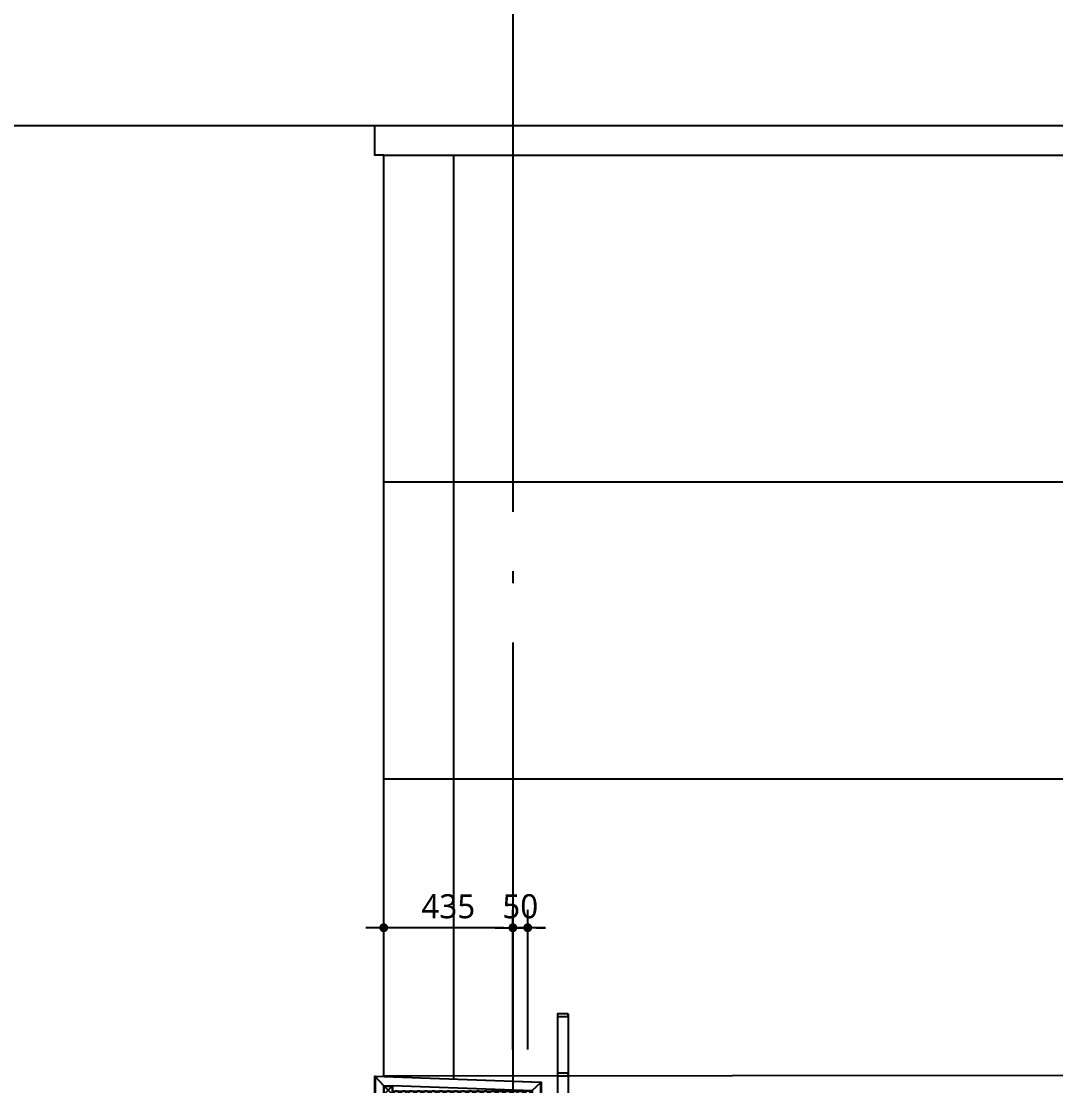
# Model space of a CAD drawing. Header units: millimetres. Extents: x 0 to 672800, y 0 to 118800.
# Drawn here: x 587683 to 591168, y 37511 to 41095 of the extents above; entities that cross this region are included whole.
import ezdxf

# ---------------------------------------------------------------- set-up
doc = ezdxf.new("R2010")
doc.units = ezdxf.units.MM
doc.header["$LTSCALE"] = 200
doc.linetypes.add('CEN-GAUN', pattern=[32.2, 30, -1, 0.2, -1])
doc.linetypes.add('XR-A-SECTION$0$CEN-OC', pattern=[10, 9.25, -0.25, 0.25, -0.25])
doc.layers.get('DEFPOINTS').update_dxf_attribs({"color": 137})
for name, color, linetype in [('CEN', 1, 'CEN-GAUN'), ('CTR', 1, 'XR-A-SECTION$0$CEN-OC'), ('ELE', 7, 'Continuous'), ('ELE-4', 4, 'Continuous'), ('ELE-6', 6, 'Continuous'), ('ELE-8', 8, 'Continuous'), ('HAT', 8, 'Continuous'), ('Insul', 252, 'Continuous'), ('JD_04', 4, 'Continuous'), ('JD_08', 8, 'Continuous'), ('PANEL', 6, 'Continuous'), ('S-253', 252, 'Continuous'), ('STL', 4, 'Continuous')]:
    doc.layers.add(name, color=color, linetype=linetype)
doc.layers.add('check', color=61, linetype='Continuous', plot=False)
doc.styles.add('$0$스타일1', font='malgun.ttf')
doc.dimstyles.new('CJA', dxfattribs={"dimscale": 300, "dimtxt": 2.7, "dimasz": 1, "dimexe": 2, "dimexo": 3, "dimgap": 1, "dimtad": 1, "dimdec": 0, "dimzin": 1, "dimdsep": 46, "dimlunit": 6, "dimtxsty": '$0$스타일1', "dimblk": 'CJDOT', "dimcen": 0.09, "dimdle": 1, "dimclrd": 256, "dimclre": 256, "dimclrt": 3, "dimadec": 0, "dimazin": 0, "dimtfac": 1, "dimtdec": 0, "dimtix": 1, "dimtmove": 2, "dimatfit": 3, "dimldrblk": 'CJDOT', "dimfxl": 1, "dimtolj": 1, "dimtzin": 1, "dimarcsym": 0})

# ---------------------------------------------------------------- blocks, each defined once
blk = doc.blocks.new('R-HAND1')
at = {"layer": 'JD_04'}
blk.add_line((-156, 368), (-150, 368), dxfattribs=at)
for points in [[(-156, 308), (-150, 308), (-150, 368)], [(-156, 368), (-156, 368), (-156, 308)]]:
    blk.add_lwpolyline(points, dxfattribs=at)
at = {"layer": 'JD_08'}
for p, q in [((-156, 355.9), (-150, 361.9)), ((-156, 352.6), (-150, 358.6)), ((-156, 321), (-150, 327)), ((-156, 317.6), (-150, 323.6))]:
    blk.add_line(p, q, dxfattribs=at)
at = {"layer": 'STL', "color": 8}
for p, q in [((-336, 710), (-336, 320)), ((-300, 710), (-300, 356)), ((-300, 356), (-156, 356)), ((-336, 320), (-156, 320))]:
    blk.add_line(p, q, dxfattribs=at)
for points in [[(-336, 710), (-300, 710), (-300, 701), (-336, 701)], [(-336, 510), (-300, 510), (-300, 501), (-336, 501)]]:
    blk.add_lwpolyline(points, close=True, dxfattribs=at)
blk = doc.blocks.new('CJDOT')
blk.add_line((-2, 0), (2, 0))
at = {"const_width": 0.5}
blk.add_lwpolyline([(-0.25, 0, 1), (0.25, 0, 1)], format="xyb", close=True, dxfattribs=at)
blk = doc.blocks.new('*D398')
at = {"layer": 'check', "lineweight": -2, "transparency": 16777216}
for p, q in [((588904.1, 37633.6), (588904.1, 38103.3)), ((589339.1, 37633.6), (589339.1, 38103.3)), ((589309.1, 38043.3), (588934.1, 38043.3))]:
    blk.add_line(p, q, dxfattribs=at)
at = {"layer": 'DEFPOINTS', "color": 0, "transparency": 16777216}
for p in [(588904.1, 38043.3), (588904.1, 37543.6), (589339.1, 37543.6)]:
    blk.add_point(p, dxfattribs=at)
at = {"layer": 'check', "lineweight": -2, "transparency": 16777216, "xscale": 30, "yscale": 30, "zscale": 30, "rotation": 180}
blk.add_blockref('CJDOT', (588904.1, 38043.3), dxfattribs=at)
at = {"layer": 'check', "lineweight": -2, "transparency": 16777216, "xscale": 30, "yscale": 30, "zscale": 30}
blk.add_blockref('CJDOT', (589339.1, 38043.3), dxfattribs=at)
at = {"layer": 'check', "transparency": 16777216, "insert": (589121.6, 38115.1), "char_height": 81, "attachment_point": 5, "style": '$0$스타일1'}
blk.add_mtext('\\A1;435', dxfattribs=at)
blk = doc.blocks.new('*D399')
at = {"layer": 'check', "lineweight": -2, "transparency": 16777216}
for p, q in [((589339.1, 37633.6), (589339.1, 38103.3)), ((589389.1, 37633.6), (589389.1, 38103.3)), ((589309.1, 38043.3), (589279.1, 38043.3)), ((589389.1, 38043.3), (589339.1, 38043.3)), ((589419.1, 38043.3), (589449.1, 38043.3))]:
    blk.add_line(p, q, dxfattribs=at)
at = {"layer": 'DEFPOINTS', "color": 0, "transparency": 16777216}
for p in [(589339.1, 38043.3), (589339.1, 37543.6), (589389.1, 37543.6)]:
    blk.add_point(p, dxfattribs=at)
at = {"layer": 'check', "lineweight": -2, "transparency": 16777216, "xscale": 30, "yscale": 30, "zscale": 30}
blk.add_blockref('CJDOT', (589339.1, 38043.3), dxfattribs=at)
at = {"layer": 'check', "lineweight": -2, "transparency": 16777216, "xscale": 30, "yscale": 30, "zscale": 30, "rotation": 180}
blk.add_blockref('CJDOT', (589389.1, 38043.3), dxfattribs=at)
at = {"layer": 'check', "transparency": 16777216, "insert": (589364.1, 38115.1), "char_height": 81, "attachment_point": 5, "style": '$0$스타일1'}
blk.add_mtext('\\A1;50', dxfattribs=at)
blk = doc.blocks.new('STL_30x30')
at = {"layer": 'CTR'}
for p, q in [((1.6, 28.4), (28.4, 1.6)), ((28.4, 28.4), (1.6, 1.6))]:
    blk.add_line(p, q, dxfattribs=at)
at = {"layer": 'ELE-4'}
for points in [[(0, 0), (30, 0), (30, 30), (0, 30)], [(1.6, 1.6), (28.4, 1.6), (28.4, 28.4), (1.6, 28.4)]]:
    blk.add_lwpolyline(points, close=True, dxfattribs=at)
blk = doc.blocks.new('CAP-485X100')
at = {"layer": 'ELE-6'}
blk.add_lwpolyline([(-500, -100), (-60, -100), (-60, -50), (-500, -50)], close=True, dxfattribs=at)
at = {"layer": 'ELE-8'}
for p, q in [((-530, -47.9), (-558.8, -21.1)), ((-500, -47.9), (-60, -32.2)), ((-60, -50), (-60, -32.2)), ((-30, -32.2), (-1.2, -1.3)), ((-30, -96), (-30, -32.2)), ((-530, -98.8), (-530, -48.9)), ((-530, -78.9), (-59.5, -62.2)), ((-500, -50), (-500, -47.9))]:
    blk.add_line(p, q, dxfattribs=at)
at = {"layer": 'Insul'}
blk.add_lwpolyline([(-485, -100, 0.524856), (-475.7, -86.5), (-481.9, -63.6, -1.449198), (-463.2, -63.6), (-469.4, -86.5, 0.524856), (-460, -100, 0.524856), (-450.7, -86.5), (-456.9, -63.6, -1.449198), (-438.2, -63.6), (-444.4, -86.5, 0.524856), (-435, -100, 0.524856), (-425.7, -86.5), (-431.9, -63.6, -1.449198), (-413.2, -63.6), (-419.4, -86.5, 0.524856), (-410, -100, 0.524856), (-400.7, -86.5), (-406.9, -63.6, -1.449198), (-388.2, -63.6), (-394.4, -86.5, 0.524856), (-385, -100, 0.524856), (-375.7, -86.5), (-381.9, -63.6, -1.449198), (-363.2, -63.6), (-369.4, -86.5, 0.524856), (-360, -100, 0.524856), (-350.7, -86.5), (-356.9, -63.6, -1.449198), (-338.2, -63.6), (-344.4, -86.5, 0.524856), (-335, -100, 0.524856), (-325.7, -86.5), (-331.9, -63.6, -1.449198), (-313.2, -63.6), (-319.4, -86.5, 0.524856), (-310, -100, 0.524856), (-300.7, -86.5), (-306.9, -63.6, -1.449198), (-288.2, -63.6), (-294.4, -86.5, 0.524856), (-285, -100, 0.524856), (-275.7, -86.5), (-281.9, -63.6, -1.449198), (-263.2, -63.6), (-269.4, -86.5, 0.524856), (-260, -100, 0.524856), (-250.7, -86.5), (-256.9, -63.6, -1.449198), (-238.2, -63.6), (-244.4, -86.5, 0.524856), (-235, -100, 0.524856), (-225.7, -86.5), (-231.9, -63.6, -1.449198), (-213.2, -63.6), (-219.4, -86.5, 0.524856), (-210, -100, 0.524856), (-200.7, -86.5), (-206.9, -63.6, -1.449198), (-188.2, -63.6), (-194.4, -86.5, 0.524856), (-185, -100, 0.524856), (-175.7, -86.5), (-181.9, -63.6, -1.449198), (-163.2, -63.6), (-169.4, -86.5, 0.524856), (-160, -100, 0.524856), (-150.7, -86.5), (-156.9, -63.6, -1.449198), (-138.2, -63.6), (-144.4, -86.5, 0.524856), (-135, -100, 0.524856), (-125.7, -86.5), (-131.9, -63.6, -1.449198), (-113.2, -63.6), (-119.4, -86.5, 0.524856), (-110, -100, 0.524856), (-100.7, -86.5), (-106.9, -63.6, -1.449198), (-88.2, -63.6), (-94.4, -86.5, 0.524856), (-85, -100, 0.524856), (-75.7, -86.5), (-81.9, -63.6, -1.449198), (-63.2, -63.6), (-69.4, -86.5, 0.524856), (-60, -100, 0.00003), (-60, -100, 0.00003)], format="xyb", dxfattribs=at)
at = {"layer": 'STL'}
blk.add_lwpolyline([(-529.1, -145.6), (-515, -125), (-515, -98.8), (-558.8, -98.8), (-558.8, -21.1), (-1.2, -1.3), (-1.2, -98.8), (-30, -96), (-30, -117.2), (-28.8, -117.2), (-28.8, -97.2), (0, -100), (0, 0), (-560, -20), (-560, -100), (-516.2, -100), (-516.2, -124.6), (-530.1, -144.9), (-529.1, -145.6)], dxfattribs=at)
at = {"layer": 'S-253'}
for p in [(-60, -62.2), (-530, -77.9)]:
    blk.add_blockref('STL_30x30', p, dxfattribs=at)

msp = doc.modelspace()

# ---------------------------------------------------------------- linework, layer by layer
at = {"layer": 'CEN'}
for p, q in [((589339.1, 45443.6), (589339.1, 20890.3)), ((578201.5, 40743.6), (605801.1, 40743.6))]:
    msp.add_line(p, q, dxfattribs=at)
at = {"layer": 'ELE'}
msp.add_line((588904.1, 40643.6), (597929.7, 40643.6), dxfattribs=at)
msp.add_lwpolyline([(588904.1, 37542.7), (588904.1, 40643.6), (588874.1, 40643.6), (588874.1, 40743.6), (597929.7, 40743.6), (597929.7, 40643.6), (597899.1, 40643.6), (597909.1, 37043.6)], dxfattribs=at)
at = {"layer": 'HAT'}
for p, q in [((589139.1, 40643.6), (589139.1, 37532.8)), ((597899.1, 39543.6), (588904.1, 39543.6)), ((597904.9, 38543.7), (588904.1, 38543.6)), ((595454.1, 37548.5), (588904.1, 37543.6))]:
    msp.add_line(p, q, dxfattribs=at)

# ---------------------------------------------------------------- block references
at = {"xscale": -1}
msp.add_blockref('R-HAND1', (589189.1, 37043.6), dxfattribs=at)
at = {"layer": 'PANEL', "xscale": -1}
msp.add_blockref('CAP-485X100', (588874.1, 37543.6), dxfattribs=at)

# ---------------------------------------------------------------- dimensions: what is measured, and where the dimension line sits
at = {"layer": 'check'}
for base, p1, p2, picture, middle in [((588904.1, 38043.3), (589339.1, 37543.6), (588904.1, 37543.6), '*D398', (589121.6, 38115.1)), ((589339.1, 38043.3), (589389.1, 37543.6), (589339.1, 37543.6), '*D399', (589364.1, 38115.1))]:
    dim = msp.add_linear_dim(base=base, p1=p1, p2=p2, dimstyle='CJA', override={"dimscale": 30, "dimclrd": 256, "dimclre": 256, "dimclrt": 256}, dxfattribs=at)
    dim.commit()
    dim.dimension.update_dxf_attribs({"geometry": picture, "text_midpoint": middle})

doc.saveas('drawing.dxf')
